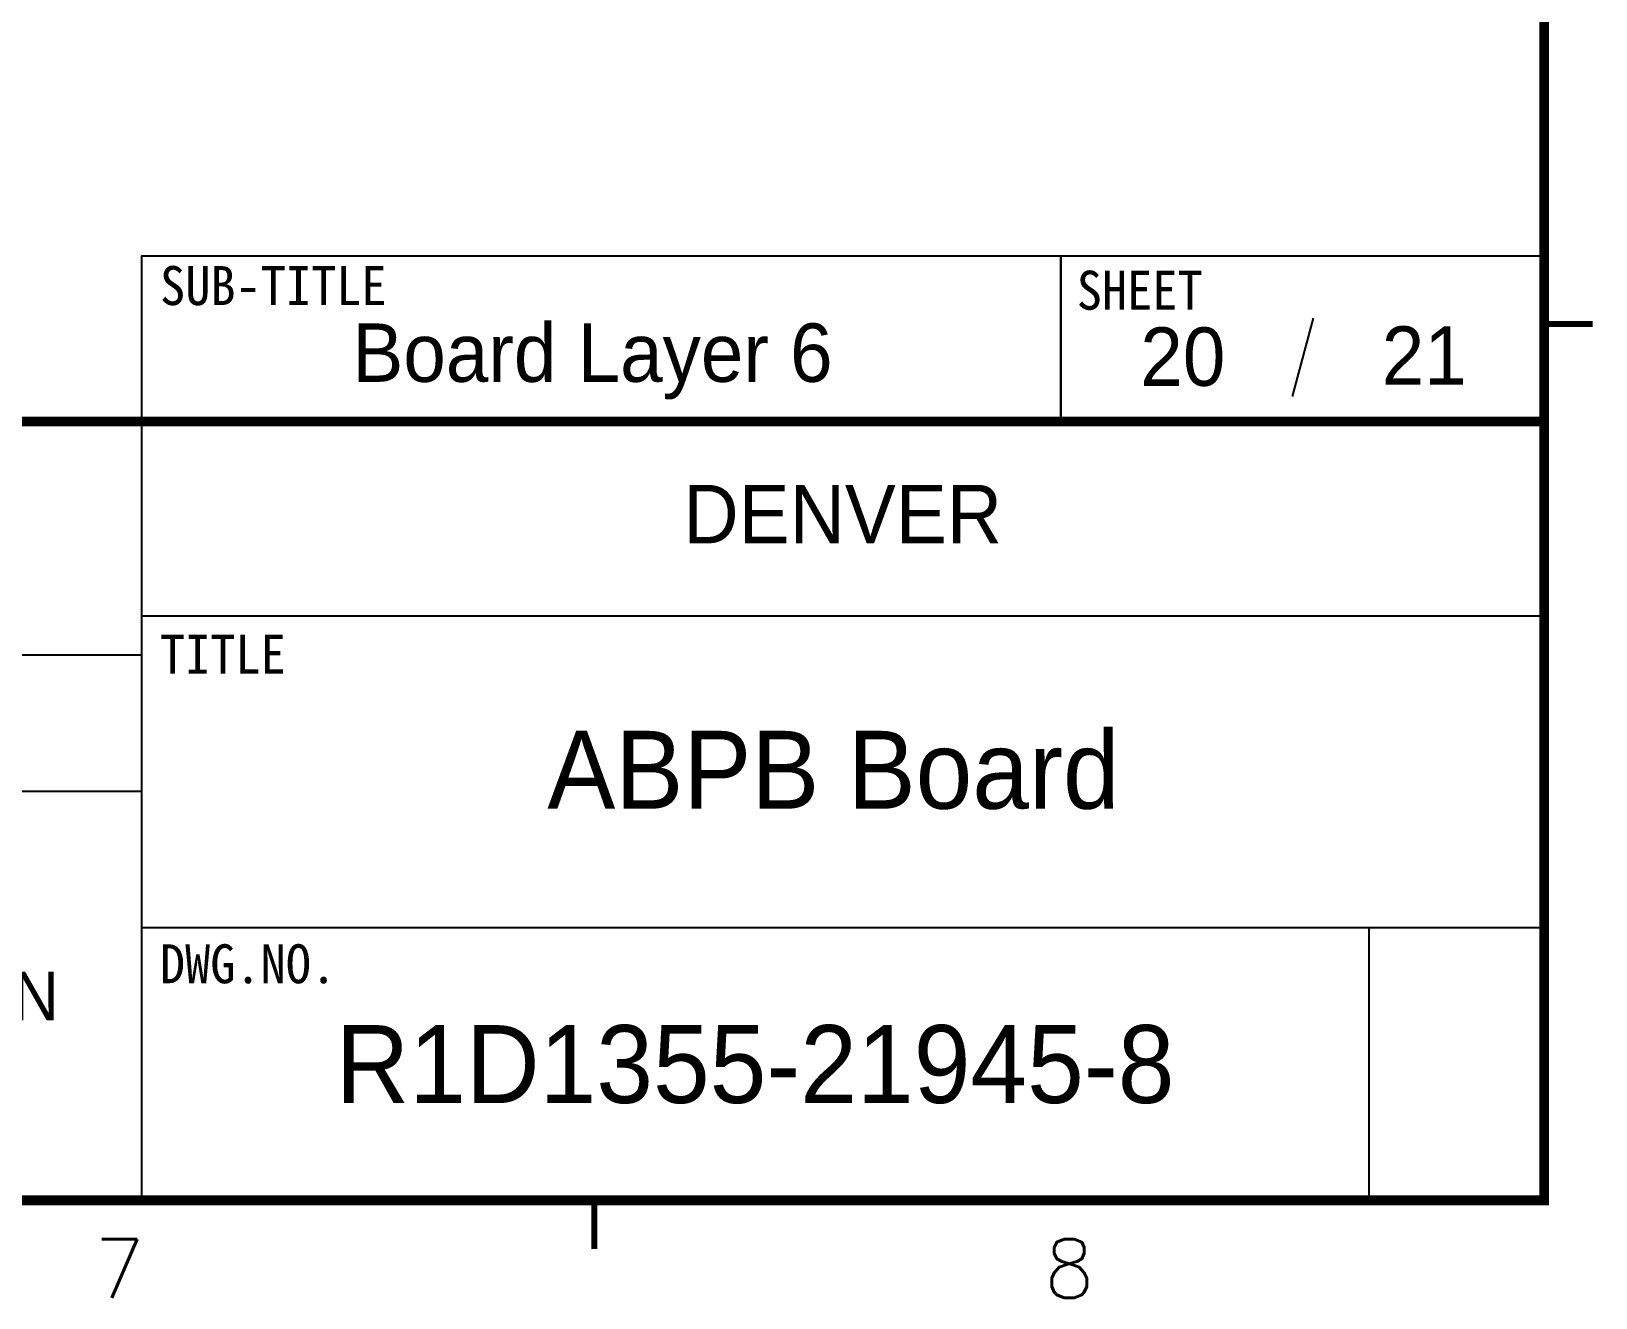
# Model space of a CAD drawing. Extents: x 295 to 953, y 10 to 290.
# Drawn here: x 804.3 to 884.6, y 10 to 75 of the extents above; entities that cross this region are included whole.
import ezdxf
from ezdxf.enums import TextEntityAlignment as Align

# ---------------------------------------------------------------- set-up
doc = ezdxf.new("R2010")
doc.units = 0
doc.header["$LTSCALE"] = 5
doc.header["$MEASUREMENT"] = 0
doc.layers.get('0').update_dxf_attribs({"linetype": 'CONTINUOUS', "lineweight": 25})
doc.layers.add('4', color=4, linetype='CONTINUOUS', lineweight=18)
for name, color, linetype in [('SHEET', 3, 'CONTINUOUS'), ('문자', 4, 'CONTINUOUS'), ('테두리', 3, 'CONTINUOUS')]:
    doc.layers.add(name, color=color, linetype=linetype)
doc.styles.get("Standard").update_dxf_attribs({"font": 'simplex.shx'})
doc.styles.add('굴림', font='')
doc.styles.add('굴림체', font='')
doc.styles.get('굴림').set_extended_font_data('Gulim')
doc.styles.get('굴림체').set_extended_font_data('GulimChe')

# ---------------------------------------------------------------- blocks, each defined once
blk = doc.blocks.new('C')
at = {"layer": 'SHEET'}
for p, q in [((393.142, 60.297), (392.065, 56.279)), ((333, 55), (333, 15)), ((405, 45), (333, 45)), ((333, 43), (247, 43)), ((333, 36), (247, 36)), ((405, 29), (333, 29)), ((396, 29), (396, 15))]:
    blk.add_line(p, q, dxfattribs=at)
for points in [[(333, 55), (380.186, 55), (380.186, 63.489), (333, 63.489)], [(380.186, 55), (405, 55), (405, 63.489), (380.186, 63.489)]]:
    blk.add_lwpolyline(points, close=True, dxfattribs=at)
at = {"layer": '테두리'}
blk.add_line((405, 285), (405, 15), dxfattribs=at)
for points, const_width in [([(15, 285), (15, 15), (405, 15), (405, 285), (15, 285)], 0.5), ([(407.5, 60), (405, 60)], 0.3), ([(15, 55), (405, 55)], 0.5), ([(356.25, 12.5), (356.25, 15)], 0.3)]:
    blk.add_lwpolyline(points, dxfattribs=dict(at, const_width=const_width))
at = {"layer": '문자', "style": '굴림체'}
for s, p in [('SUB-TITLE', (339.773, 61.978)), ('SHEET', (384.244, 61.739))]:
    blk.add_text(s, height=2, dxfattribs=at).set_placement(p, align=Align.MIDDLE_CENTER)
for s, p in [('TITLE', (333.95, 42.05)), ('DWG.NO.', (333.95, 26.15))]:
    blk.add_text(s, height=2, dxfattribs=at).set_placement(p)
at = {"layer": '문자'}
for s, p in [('7', (331.875, 11.5)), ('8', (380.625, 11.5))]:
    blk.add_text(s, height=3, dxfattribs=at).set_placement(p, align=Align.MIDDLE)

msp = doc.modelspace()

# ---------------------------------------------------------------- block references
msp.add_blockref('C', (476.978, 0))

# ---------------------------------------------------------------- texts
at = {"color": 4, "style": '굴림'}
msp.add_text('B.J.JEON', height=2.5, dxfattribs=at).set_placement((798.568, 25.5), align=Align.MIDDLE_CENTER)
at = {"layer": '4', "style": '굴림'}
for s, p in [('Board Layer 6', (833.131, 58.533)), ('20', (863.435, 58.328)), ('21', (875.828, 58.382)), ('DENVER', (845.978, 50.244))]:
    msp.add_text(s, height=3, dxfattribs=at).set_placement(p, align=Align.MIDDLE_CENTER)
at = {"layer": '문자', "style": '굴림'}
for s, p in [('ABPB Board', (845.503, 37.112)), ('R1D1355-21945-8', (841.478, 22))]:
    msp.add_text(s, height=4, dxfattribs=at).set_placement(p, align=Align.MIDDLE_CENTER)

doc.saveas('drawing.dxf')
